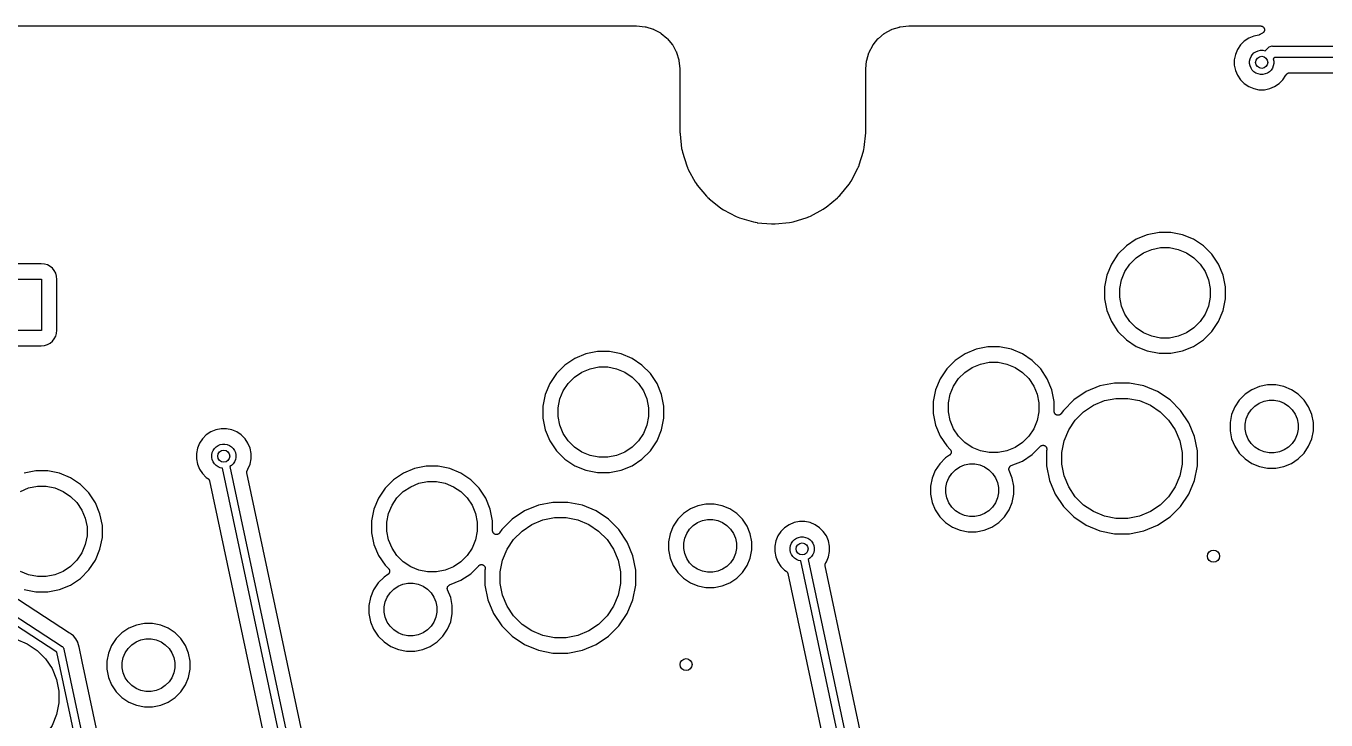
# Model space of a CAD drawing. Extents: x 59 to 2996, y -153 to 1402.
# Drawn here: x 654.97 to 698.1, y 685.95 to 708.99 of the extents above; entities that cross this region are included whole.
import ezdxf

# ---------------------------------------------------------------- set-up
doc = ezdxf.new("R2010")
doc.units = 0
doc.layers.add('BLACK', color=7, linetype='CONTINUOUS')

msp = doc.modelspace()

# ---------------------------------------------------------------- linework, layer by layer
at = {"layer": 'BLACK', "linetype": 'Continuous'}
for points in [[(645.149, 708.99), (675.211, 708.99), (675.213, 708.99), (675.218, 708.99), (675.223, 708.99), (675.508, 708.962), (675.51, 708.962), (675.521, 708.959), (675.532, 708.957), (675.773, 708.884), (675.774, 708.884), (675.785, 708.879), (675.795, 708.875), (676.017, 708.757), (676.019, 708.756), (676.028, 708.75), (676.038, 708.743), (676.232, 708.585), (676.234, 708.584), (676.242, 708.575), (676.25, 708.567), (676.41, 708.374), (676.411, 708.372), (676.417, 708.363), (676.424, 708.353), (676.543, 708.132), (676.544, 708.131), (676.548, 708.12), (676.553, 708.11), (676.627, 707.87), (676.628, 707.868), (676.63, 707.857), (676.632, 707.845), (676.662, 707.563), (676.662, 707.561), (676.662, 707.555), (676.663, 707.55), (676.663, 705.465), (676.665, 705.437), (676.666, 705.435), (676.666, 705.43), (676.666, 705.424), (676.666, 705.398), (676.666, 705.395), (676.72, 704.917), (676.732, 704.86), (676.733, 704.859), (676.733, 704.859), (676.744, 704.802), (676.745, 704.799), (676.89, 704.341), (676.913, 704.287), (676.914, 704.285), (676.914, 704.285), (676.936, 704.232), (676.937, 704.23), (677.169, 703.808), (677.202, 703.76), (677.203, 703.758), (677.203, 703.758), (677.235, 703.71), (677.236, 703.708), (677.546, 703.34), (677.587, 703.299), (677.589, 703.298), (677.589, 703.298), (677.629, 703.257), (677.631, 703.255), (678.006, 702.953), (678.055, 702.922), (678.057, 702.921), (678.057, 702.921), (678.104, 702.888), (678.107, 702.887), (678.533, 702.664), (678.587, 702.642), (678.589, 702.642), (678.642, 702.619), (678.645, 702.618), (679.107, 702.482), (679.164, 702.472), (679.165, 702.471), (679.222, 702.46), (679.225, 702.459), (679.704, 702.416), (679.762, 702.416), (679.764, 702.416), (679.822, 702.416), (679.824, 702.416), (680.303, 702.466), (680.36, 702.478), (680.362, 702.478), (680.362, 702.478), (680.362, 702.478), (680.418, 702.489), (680.421, 702.49), (680.881, 702.632), (680.934, 702.655), (680.936, 702.655), (680.936, 702.655), (680.99, 702.677), (680.992, 702.678), (681.415, 702.907), (681.464, 702.94), (681.465, 702.941), (681.465, 702.941), (681.513, 702.972), (681.515, 702.974), (681.886, 703.281), (681.927, 703.322), (681.928, 703.323), (681.928, 703.323), (681.97, 703.364), (681.972, 703.366), (682.276, 703.739), (682.308, 703.787), (682.309, 703.789), (682.309, 703.789), (682.341, 703.836), (682.343, 703.839), (682.569, 704.264), (682.591, 704.318), (682.592, 704.319), (682.592, 704.319), (682.605, 704.351), (682.605, 704.351), (682.614, 704.372), (682.615, 704.375), (682.754, 704.836), (682.766, 704.893), (682.766, 704.894), (682.778, 704.951), (682.778, 704.954), (682.826, 705.439), (682.826, 705.439), (682.826, 705.439), (682.829, 705.467), (682.829, 707.539), (682.829, 707.54), (682.829, 707.546), (682.829, 707.551), (682.857, 707.836), (682.857, 707.837), (682.86, 707.849), (682.862, 707.86), (682.934, 708.1), (682.935, 708.102), (682.94, 708.113), (682.944, 708.123), (683.062, 708.345), (683.063, 708.347), (683.069, 708.356), (683.075, 708.366), (683.234, 708.56), (683.235, 708.562), (683.244, 708.57), (683.252, 708.578), (683.445, 708.738), (683.445, 708.738), (683.445, 708.738), (683.447, 708.739), (683.456, 708.745), (683.466, 708.752), (683.687, 708.871), (683.688, 708.872), (683.699, 708.876), (683.709, 708.881), (683.949, 708.955), (683.951, 708.956), (683.962, 708.958), (683.974, 708.96), (684.256, 708.99), (684.258, 708.99), (684.264, 708.99), (684.269, 708.99), (695.932, 708.99), (695.934, 708.99), (695.94, 708.99), (695.946, 708.99), (695.952, 708.988), (695.959, 708.988), (695.964, 708.986), (695.97, 708.985), (695.976, 708.982), (695.982, 708.98), (695.988, 708.977), (695.993, 708.975), (695.998, 708.971), (696.004, 708.968), (696.009, 708.964), (696.014, 708.961), (696.018, 708.956), (696.023, 708.952), (696.027, 708.948), (696.031, 708.943), (696.034, 708.938), (696.038, 708.933), (696.041, 708.928), (696.045, 708.922), (696.047, 708.917), (696.05, 708.911), (696.052, 708.905), (696.054, 708.9), (696.055, 708.893), (696.057, 708.887), (696.057, 708.881), (696.059, 708.875), (696.059, 708.869), (696.059, 708.863), (696.059, 708.856), (696.059, 708.85), (696.057, 708.844), (696.057, 708.838), (696.055, 708.832), (696.054, 708.826), (696.051, 708.82), (696.049, 708.814), (696.046, 708.809), (696.044, 708.803), (696.04, 708.798), (696.037, 708.792), (696.034, 708.788), (696.03, 708.783), (696.026, 708.778), (696.022, 708.773), (696.017, 708.769), (696.013, 708.765), (696.007, 708.762), (696.002, 708.758), (695.997, 708.755), (695.992, 708.751), (695.928, 708.717), (695.925, 708.715), (695.924, 708.714), (695.919, 708.711), (695.915, 708.707), (695.909, 708.704), (695.903, 708.7), (695.898, 708.698), (695.893, 708.696), (695.886, 708.693), (695.88, 708.691), (695.874, 708.69), (695.869, 708.688), (695.701, 708.655), (695.536, 708.586), (695.387, 708.487), (695.261, 708.361), (695.161, 708.212), (695.093, 708.047), (695.058, 707.871), (695.058, 707.692), (695.093, 707.517), (695.161, 707.352), (695.261, 707.203), (695.387, 707.077), (695.536, 706.977), (695.701, 706.909), (695.877, 706.874), (696.055, 706.874), (696.231, 706.909), (696.396, 706.977), (696.545, 707.077), (696.671, 707.203), (696.771, 707.352), (696.773, 707.357), (696.773, 707.357), (696.773, 707.357), (696.773, 707.357), (696.773, 707.358), (696.779, 707.369), (696.785, 707.379), (696.785, 707.379), (696.785, 707.38), (696.793, 707.389), (696.801, 707.398), (696.801, 707.398), (696.801, 707.399), (696.811, 707.406), (696.82, 707.414), (696.82, 707.414), (696.821, 707.414), (696.831, 707.42), (696.842, 707.425), (696.842, 707.425), (696.843, 707.426), (696.854, 707.429), (696.865, 707.432), (696.866, 707.433), (696.866, 707.433), (696.878, 707.434), (696.89, 707.435), (708.53, 707.435)], [(708.803, 707.943), (696.397, 707.943), (696.351, 707.897), (696.366, 707.821), (696.366, 707.742), (696.351, 707.665), (696.321, 707.592), (696.277, 707.527), (696.221, 707.471), (696.156, 707.427), (696.083, 707.397), (696.005, 707.382), (695.927, 707.382), (695.849, 707.397), (695.777, 707.427), (695.711, 707.471), (695.655, 707.527), (695.612, 707.592), (695.581, 707.665), (695.566, 707.742), (695.566, 707.821), (695.581, 707.898), (695.612, 707.971), (695.655, 708.037), (695.711, 708.093), (695.777, 708.136), (695.849, 708.166), (695.927, 708.182), (696.005, 708.182), (696.081, 708.167), (696.176, 708.261), (696.182, 708.269), (696.19, 708.275), (696.19, 708.275), (696.211, 708.293), (696.244, 708.31), (696.28, 708.321), (696.318, 708.325), (696.327, 708.324), (708.803, 708.324)], [(653.785, 698.372), (655.473, 698.372), (655.578, 698.383), (655.674, 698.412), (655.762, 698.459), (655.84, 698.522), (655.903, 698.6), (655.95, 698.688), (655.979, 698.784), (655.99, 698.89), (655.99, 700.577), (655.979, 700.683), (655.95, 700.779), (655.903, 700.867), (655.84, 700.944), (655.762, 701.008), (655.674, 701.055), (655.578, 701.084), (655.473, 701.094), (653.785, 701.094)], [(666.204, 675.743), (663.23, 689.738), (663.23, 689.738), (662.292, 694.15), (662.292, 694.152), (662.292, 694.152), (662.292, 694.152), (662.29, 694.164), (662.289, 694.176), (662.289, 694.177), (662.289, 694.177), (662.29, 694.189), (662.292, 694.201), (662.292, 694.201), (662.292, 694.201), (662.295, 694.213), (662.299, 694.225), (662.299, 694.225), (662.299, 694.225), (662.305, 694.236), (662.31, 694.247), (662.31, 694.247), (662.311, 694.247), (662.331, 694.278), (662.399, 694.443), (662.434, 694.618), (662.434, 694.797), (662.399, 694.972), (662.331, 695.138), (662.232, 695.286), (662.105, 695.413), (661.956, 695.512), (661.791, 695.581), (661.616, 695.616), (661.437, 695.616), (661.261, 695.581), (661.096, 695.512), (660.947, 695.413), (660.821, 695.286), (660.722, 695.138), (660.653, 694.972), (660.618, 694.797), (660.618, 694.618), (660.653, 694.443), (660.722, 694.278), (660.821, 694.129), (660.947, 694.002), (661, 693.967), (661.001, 693.966), (661.009, 693.959), (661.018, 693.953), (661.019, 693.951), (661.02, 693.951), (661.027, 693.942), (661.034, 693.934), (661.035, 693.932), (661.036, 693.931), (661.041, 693.921), (661.046, 693.912), (661.046, 693.91), (661.047, 693.909), (661.05, 693.899), (661.053, 693.888), (665.507, 672.933)], [(666.059, 672.782), (661.483, 694.308), (661.41, 694.323), (661.337, 694.353), (661.271, 694.397), (661.216, 694.453), (661.172, 694.518), (661.142, 694.591), (661.126, 694.668), (661.126, 694.747), (661.142, 694.824), (661.172, 694.897), (661.216, 694.963), (661.271, 695.018), (661.337, 695.062), (661.41, 695.092), (661.487, 695.108), (661.566, 695.108), (661.643, 695.092), (661.716, 695.062), (661.781, 695.018), (661.837, 694.963), (661.881, 694.897), (661.911, 694.824), (661.926, 694.747), (661.926, 694.668), (661.911, 694.591), (661.881, 694.518), (661.837, 694.453), (661.781, 694.397), (661.728, 694.361), (666.313, 672.789)], [(654.904, 690.277), (655.292, 690.2), (655.687, 690.2), (656.075, 690.277), (656.441, 690.429), (656.77, 690.649), (657.049, 690.928), (657.269, 691.257), (657.42, 691.623), (657.498, 692.011), (657.498, 692.406), (657.42, 692.794), (657.269, 693.159), (657.049, 693.488), (656.77, 693.768), (656.441, 693.988), (656.075, 694.139), (655.687, 694.216), (655.292, 694.216), (654.904, 694.139)], [(654.779, 693.538), (655.052, 693.651), (655.342, 693.708), (655.637, 693.708), (655.927, 693.651), (656.2, 693.538), (656.446, 693.373), (656.655, 693.165), (656.819, 692.919), (656.932, 692.646), (656.99, 692.356), (656.99, 692.061), (656.932, 691.771), (656.819, 691.498), (656.655, 691.252), (656.446, 691.043), (656.2, 690.879), (655.927, 690.766), (655.637, 690.708), (655.342, 690.708), (655.052, 690.766), (654.779, 690.879)], [(683.056, 683.664), (682.225, 687.574), (681.482, 691.07), (681.481, 691.071), (681.481, 691.072), (681.481, 691.072), (681.48, 691.084), (681.479, 691.096), (681.479, 691.096), (681.479, 691.096), (681.48, 691.109), (681.481, 691.121), (681.481, 691.121), (681.481, 691.121), (681.485, 691.133), (681.488, 691.144), (681.489, 691.145), (681.489, 691.145), (681.494, 691.156), (681.5, 691.166), (681.5, 691.166), (681.5, 691.167), (681.521, 691.197), (681.589, 691.362), (681.624, 691.538), (681.624, 691.717), (681.589, 691.892), (681.521, 692.057), (681.421, 692.206), (681.295, 692.333), (681.146, 692.432), (680.981, 692.5), (680.805, 692.535), (680.627, 692.535), (680.451, 692.5), (680.286, 692.432), (680.137, 692.333), (680.011, 692.206), (679.911, 692.057), (679.843, 691.892), (679.808, 691.717), (679.808, 691.538), (679.843, 691.362), (679.911, 691.197), (680.011, 691.048), (680.137, 690.922), (680.189, 690.887), (680.191, 690.886), (680.199, 690.879), (680.208, 690.872), (680.209, 690.871), (680.21, 690.87), (680.217, 690.862), (680.224, 690.853), (680.224, 690.852), (680.225, 690.851), (680.23, 690.841), (680.236, 690.832), (680.236, 690.83), (680.237, 690.829), (680.24, 690.818), (680.243, 690.808), (682.876, 678.422)], [(683.379, 678.497), (680.673, 691.228), (680.599, 691.243), (680.527, 691.273), (680.461, 691.317), (680.405, 691.372), (680.362, 691.438), (680.331, 691.511), (680.316, 691.588), (680.316, 691.667), (680.331, 691.744), (680.362, 691.817), (680.405, 691.882), (680.461, 691.938), (680.527, 691.982), (680.599, 692.012), (680.677, 692.027), (680.755, 692.027), (680.833, 692.012), (680.905, 691.982), (680.971, 691.938), (681.027, 691.882), (681.07, 691.817), (681.101, 691.744), (681.116, 691.667), (681.116, 691.588), (681.101, 691.511), (681.07, 691.438), (681.027, 691.372), (680.971, 691.317), (680.917, 691.281), (683.614, 678.594)], [(653.374, 690.2), (656.161, 688.39), (656.167, 688.387), (656.171, 688.384), (656.171, 688.384), (656.186, 688.372), (656.202, 688.353), (656.214, 688.332), (656.216, 688.325), (656.219, 688.314), (656.221, 688.308), (656.222, 688.302), (662.034, 660.955)], [(660.773, 669.334), (656.829, 687.89), (656.829, 687.89), (656.725, 688.377), (656.725, 688.379), (656.724, 688.384), (656.723, 688.39), (656.72, 688.414), (656.712, 688.44), (656.712, 688.44), (656.685, 688.525), (656.685, 688.525), (656.683, 688.533), (656.622, 688.642), (656.542, 688.738), (656.464, 688.8), (656.464, 688.8), (656.445, 688.816), (656.422, 688.827), (656.421, 688.828), (656.416, 688.831), (656.412, 688.833), (653.871, 690.483)], [(661.78, 660.948), (655.987, 688.205), (653.199, 690.016)], [(654.643, 688.629), (655.006, 688.478), (655.332, 688.26), (655.61, 687.982), (655.828, 687.656), (655.979, 687.293), (656.055, 686.908), (656.055, 686.515), (655.979, 686.13), (655.828, 685.767), (655.61, 685.44), (655.332, 685.162), (655.006, 684.944), (654.643, 684.794)]]:
    msp.add_lwpolyline(points, dxfattribs=at)
for points in [[(692.171, 702.061), (691.806, 701.909), (691.477, 701.689), (691.197, 701.41), (690.978, 701.081), (690.826, 700.715), (690.749, 700.328), (690.749, 699.932), (690.826, 699.544), (690.978, 699.179), (691.197, 698.85), (691.477, 698.57), (691.806, 698.35), (692.171, 698.199), (692.559, 698.122), (692.955, 698.122), (693.343, 698.199), (693.708, 698.35), (694.037, 698.57), (694.317, 698.85), (694.537, 699.179), (694.688, 699.544), (694.765, 699.932), (694.765, 700.328), (694.688, 700.715), (694.537, 701.081), (694.317, 701.41), (694.037, 701.689), (693.708, 701.909), (693.343, 702.061), (692.955, 702.138), (692.559, 702.138)], [(693.468, 701.459), (693.713, 701.295), (693.922, 701.086), (694.086, 700.84), (694.199, 700.567), (694.257, 700.278), (694.257, 699.982), (694.199, 699.692), (694.086, 699.419), (693.922, 699.174), (693.713, 698.965), (693.468, 698.8), (693.195, 698.687), (692.905, 698.63), (692.609, 698.63), (692.32, 698.687), (692.047, 698.8), (691.801, 698.965), (691.592, 699.174), (691.428, 699.419), (691.315, 699.692), (691.257, 699.982), (691.257, 700.278), (691.315, 700.567), (691.428, 700.84), (691.592, 701.086), (691.801, 701.295), (692.047, 701.459), (692.32, 701.572), (692.609, 701.63), (692.905, 701.63), (693.195, 701.572)], [(653.779, 698.883), (653.779, 700.583), (655.479, 700.583), (655.479, 698.883)], [(673.538, 698.1), (673.172, 697.949), (672.843, 697.729), (672.564, 697.449), (672.344, 697.12), (672.193, 696.755), (672.115, 696.367), (672.115, 695.971), (672.193, 695.583), (672.344, 695.218), (672.564, 694.889), (672.843, 694.609), (673.172, 694.39), (673.538, 694.238), (673.926, 694.161), (674.321, 694.161), (674.709, 694.238), (675.075, 694.39), (675.403, 694.609), (675.683, 694.889), (675.903, 695.218), (676.054, 695.583), (676.131, 695.971), (676.131, 696.367), (676.054, 696.755), (675.903, 697.12), (675.683, 697.449), (675.403, 697.729), (675.075, 697.949), (674.709, 698.1), (674.321, 698.177), (673.926, 698.177)], [(686.488, 698.256), (686.123, 698.105), (685.794, 697.885), (685.514, 697.605), (685.294, 697.276), (685.143, 696.911), (685.066, 696.523), (685.066, 696.127), (685.143, 695.739), (685.294, 695.374), (685.514, 695.045), (685.627, 694.933), (685.627, 694.932), (685.627, 694.932), (685.627, 694.932), (685.628, 694.931), (685.636, 694.922), (685.643, 694.913), (685.643, 694.912), (685.643, 694.912), (685.649, 694.901), (685.655, 694.891), (685.655, 694.89), (685.655, 694.89), (685.658, 694.878), (685.662, 694.867), (685.662, 694.866), (685.662, 694.866), (685.663, 694.854), (685.664, 694.842), (685.664, 694.842), (685.664, 694.841), (685.663, 694.829), (685.661, 694.818), (685.661, 694.817), (685.661, 694.817), (685.658, 694.805), (685.654, 694.794), (685.654, 694.793), (685.654, 694.793), (685.648, 694.783), (685.642, 694.772), (685.642, 694.772), (685.642, 694.771), (685.634, 694.762), (685.627, 694.753), (685.626, 694.753), (685.626, 694.752), (685.617, 694.745), (685.607, 694.737), (685.478, 694.651), (685.286, 694.458), (685.134, 694.232), (685.03, 693.98), (684.977, 693.713), (684.977, 693.44), (685.03, 693.173), (685.134, 692.921), (685.286, 692.695), (685.478, 692.502), (685.705, 692.351), (685.956, 692.247), (686.224, 692.193), (686.496, 692.193), (686.763, 692.247), (687.015, 692.351), (687.241, 692.502), (687.434, 692.695), (687.585, 692.921), (687.69, 693.173), (687.743, 693.44), (687.743, 693.713), (687.69, 693.98), (687.587, 694.227), (687.587, 694.228), (687.587, 694.228), (687.587, 694.228), (687.587, 694.228), (687.583, 694.24), (687.58, 694.251), (687.58, 694.252), (687.58, 694.252), (687.579, 694.264), (687.578, 694.276), (687.578, 694.277), (687.578, 694.277), (687.579, 694.289), (687.58, 694.301), (687.58, 694.301), (687.58, 694.302), (687.584, 694.313), (687.588, 694.324), (687.588, 694.325), (687.588, 694.325), (687.594, 694.336), (687.599, 694.346), (687.6, 694.347), (687.6, 694.347), (687.607, 694.356), (687.615, 694.365), (687.615, 694.366), (687.616, 694.366), (687.625, 694.373), (687.634, 694.381), (687.635, 694.381), (687.635, 694.382), (687.645, 694.387), (687.656, 694.393), (688.025, 694.546), (688.354, 694.765), (688.62, 695.031), (688.621, 695.032), (688.621, 695.032), (688.621, 695.032), (688.621, 695.033), (688.631, 695.04), (688.64, 695.048), (688.641, 695.048), (688.641, 695.048), (688.651, 695.054), (688.662, 695.059), (688.663, 695.059), (688.663, 695.059), (688.674, 695.063), (688.686, 695.066), (688.686, 695.066), (688.686, 695.066), (688.699, 695.067), (688.711, 695.069), (688.711, 695.069), (688.711, 695.069), (688.723, 695.067), (688.735, 695.066), (688.736, 695.066), (688.736, 695.066), (688.747, 695.062), (688.759, 695.059), (688.759, 695.059), (688.759, 695.058), (688.77, 695.053), (688.781, 695.047), (688.781, 695.047), (688.781, 695.047), (688.791, 695.039), (688.8, 695.031), (688.8, 695.031), (688.8, 695.031), (688.808, 695.021), (688.816, 695.012), (688.816, 695.012), (688.816, 695.011), (688.821, 695.001), (688.827, 694.99), (688.827, 694.99), (688.827, 694.99), (688.831, 694.978), (688.834, 694.966), (688.834, 694.966), (688.834, 694.966), (688.836, 694.954), (688.837, 694.941), (688.837, 694.941), (688.837, 694.941), (688.836, 694.929), (688.834, 694.917), (688.827, 694.879), (688.827, 694.386), (688.923, 693.903), (689.112, 693.448), (689.385, 693.038), (689.734, 692.689), (690.144, 692.416), (690.599, 692.227), (691.082, 692.131), (691.575, 692.131), (692.059, 692.227), (692.514, 692.416), (692.924, 692.689), (693.272, 693.038), (693.546, 693.448), (693.735, 693.903), (693.831, 694.386), (693.831, 694.879), (693.735, 695.362), (693.558, 695.789), (693.558, 695.789), (693.546, 695.818), (693.272, 696.228), (692.924, 696.576), (692.514, 696.85), (692.059, 697.038), (691.575, 697.135), (691.082, 697.135), (690.599, 697.038), (690.144, 696.85), (689.734, 696.576), (689.385, 696.228), (689.315, 696.121), (689.314, 696.12), (689.314, 696.12), (689.314, 696.12), (689.314, 696.12), (689.305, 696.11), (689.298, 696.101), (689.298, 696.101), (689.298, 696.101), (689.288, 696.093), (689.278, 696.086), (689.278, 696.086), (689.278, 696.086), (689.267, 696.08), (689.257, 696.074), (689.256, 696.074), (689.256, 696.074), (689.244, 696.071), (689.233, 696.067), (689.233, 696.067), (689.232, 696.067), (689.22, 696.066), (689.208, 696.065), (689.208, 696.065), (689.208, 696.065), (689.196, 696.066), (689.183, 696.068), (689.183, 696.068), (689.183, 696.068), (689.172, 696.071), (689.16, 696.075), (689.16, 696.075), (689.159, 696.075), (689.149, 696.081), (689.138, 696.087), (689.138, 696.087), (689.138, 696.087), (689.128, 696.095), (689.119, 696.103), (689.119, 696.103), (689.119, 696.103), (689.111, 696.112), (689.103, 696.122), (689.103, 696.122), (689.103, 696.122), (689.097, 696.133), (689.092, 696.144), (689.091, 696.144), (689.091, 696.144), (689.088, 696.156), (689.084, 696.167), (689.084, 696.168), (689.084, 696.168), (689.083, 696.18), (689.082, 696.192), (689.082, 696.523), (689.005, 696.911), (688.853, 697.276), (688.634, 697.605), (688.354, 697.885), (688.025, 698.105), (687.66, 698.256), (687.272, 698.333), (686.876, 698.333)], [(674.834, 697.498), (675.08, 697.334), (675.289, 697.125), (675.453, 696.88), (675.566, 696.607), (675.623, 696.317), (675.623, 696.021), (675.566, 695.732), (675.453, 695.459), (675.289, 695.213), (675.08, 695.004), (674.834, 694.84), (674.561, 694.727), (674.271, 694.669), (673.976, 694.669), (673.686, 694.727), (673.413, 694.84), (673.167, 695.004), (672.958, 695.213), (672.794, 695.459), (672.681, 695.732), (672.623, 696.021), (672.623, 696.317), (672.681, 696.607), (672.794, 696.88), (672.958, 697.125), (673.167, 697.334), (673.413, 697.498), (673.686, 697.611), (673.976, 697.669), (674.271, 697.669), (674.561, 697.611)], [(687.784, 697.654), (688.03, 697.49), (688.239, 697.281), (688.403, 697.036), (688.516, 696.763), (688.574, 696.473), (688.574, 696.177), (688.516, 695.888), (688.403, 695.615), (688.239, 695.369), (688.03, 695.16), (687.784, 694.996), (687.511, 694.883), (687.222, 694.825), (686.926, 694.825), (686.636, 694.883), (686.363, 694.996), (686.118, 695.16), (685.909, 695.369), (685.745, 695.615), (685.632, 695.888), (685.574, 696.177), (685.574, 696.473), (685.632, 696.763), (685.745, 697.036), (685.909, 697.281), (686.118, 697.49), (686.363, 697.654), (686.636, 697.767), (686.926, 697.825), (687.222, 697.825), (687.511, 697.767)], [(695.894, 697.019), (695.643, 696.914), (695.416, 696.763), (695.224, 696.57), (695.072, 696.344), (694.968, 696.092), (694.915, 695.825), (694.915, 695.553), (694.968, 695.285), (695.072, 695.034), (695.224, 694.807), (695.416, 694.615), (695.643, 694.463), (695.894, 694.359), (696.162, 694.306), (696.434, 694.306), (696.701, 694.359), (696.953, 694.463), (697.179, 694.615), (697.372, 694.807), (697.523, 695.034), (697.628, 695.285), (697.681, 695.553), (697.681, 695.825), (697.628, 696.092), (697.523, 696.344), (697.372, 696.57), (697.179, 696.763), (696.953, 696.914), (696.701, 697.019), (696.434, 697.072), (696.162, 697.072)], [(692.273, 696.4), (692.6, 696.181), (692.878, 695.904), (693.096, 695.577), (693.246, 695.214), (693.323, 694.829), (693.323, 694.436), (693.246, 694.051), (693.096, 693.688), (692.878, 693.362), (692.6, 693.084), (692.273, 692.866), (691.91, 692.715), (691.525, 692.639), (691.132, 692.639), (690.747, 692.715), (690.384, 692.866), (690.058, 693.084), (689.78, 693.362), (689.562, 693.688), (689.412, 694.051), (689.335, 694.436), (689.335, 694.829), (689.412, 695.214), (689.562, 695.577), (689.78, 695.904), (690.058, 696.181), (690.384, 696.4), (690.747, 696.55), (691.132, 696.627), (691.525, 696.627), (691.91, 696.55)], [(696.712, 696.464), (696.856, 696.369), (696.977, 696.247), (697.073, 696.103), (697.139, 695.944), (697.173, 695.775), (697.173, 695.603), (697.139, 695.434), (697.073, 695.274), (696.977, 695.131), (696.856, 695.009), (696.712, 694.913), (696.553, 694.848), (696.384, 694.814), (696.212, 694.814), (696.043, 694.848), (695.883, 694.913), (695.74, 695.009), (695.618, 695.131), (695.522, 695.274), (695.456, 695.434), (695.423, 695.603), (695.423, 695.775), (695.456, 695.944), (695.522, 696.103), (695.618, 696.247), (695.74, 696.369), (695.883, 696.464), (696.043, 696.53), (696.212, 696.564), (696.384, 696.564), (696.553, 696.53)], [(667.855, 694.295), (667.489, 694.144), (667.16, 693.924), (666.881, 693.644), (666.661, 693.315), (666.509, 692.95), (666.432, 692.562), (666.432, 692.167), (666.509, 691.779), (666.661, 691.413), (666.881, 691.084), (666.993, 690.972), (666.994, 690.971), (666.994, 690.971), (666.994, 690.971), (666.994, 690.971), (667.002, 690.961), (667.009, 690.952), (667.009, 690.951), (667.01, 690.951), (667.015, 690.941), (667.021, 690.93), (667.021, 690.93), (667.021, 690.929), (667.024, 690.918), (667.028, 690.906), (667.028, 690.906), (667.028, 690.905), (667.029, 690.893), (667.03, 690.881), (667.03, 690.881), (667.03, 690.881), (667.029, 690.869), (667.028, 690.857), (667.028, 690.856), (667.028, 690.856), (667.024, 690.845), (667.02, 690.833), (667.02, 690.833), (667.02, 690.832), (667.014, 690.822), (667.009, 690.811), (667.008, 690.811), (667.008, 690.811), (667.001, 690.801), (666.993, 690.792), (666.993, 690.792), (666.992, 690.792), (666.983, 690.784), (666.974, 690.776), (666.844, 690.69), (666.652, 690.497), (666.5, 690.271), (666.396, 690.019), (666.343, 689.752), (666.343, 689.48), (666.396, 689.212), (666.5, 688.961), (666.652, 688.734), (666.844, 688.542), (667.071, 688.39), (667.323, 688.286), (667.59, 688.233), (667.862, 688.233), (668.129, 688.286), (668.381, 688.39), (668.608, 688.542), (668.8, 688.734), (668.952, 688.961), (669.056, 689.212), (669.109, 689.48), (669.109, 689.752), (669.056, 690.019), (668.954, 690.266), (668.953, 690.267), (668.953, 690.267), (668.953, 690.267), (668.953, 690.268), (668.95, 690.279), (668.946, 690.291), (668.946, 690.291), (668.946, 690.292), (668.945, 690.303), (668.944, 690.315), (668.944, 690.316), (668.944, 690.316), (668.945, 690.328), (668.947, 690.34), (668.947, 690.34), (668.947, 690.341), (668.95, 690.352), (668.954, 690.364), (668.954, 690.364), (668.954, 690.365), (668.96, 690.375), (668.966, 690.386), (668.966, 690.386), (668.966, 690.386), (668.974, 690.395), (668.981, 690.405), (668.982, 690.405), (668.982, 690.405), (668.991, 690.413), (669.001, 690.42), (669.001, 690.421), (669.001, 690.421), (669.012, 690.426), (669.022, 690.432), (669.391, 690.585), (669.72, 690.805), (669.986, 691.071), (669.987, 691.072), (669.987, 691.072), (669.987, 691.072), (669.988, 691.072), (669.997, 691.08), (670.007, 691.087), (670.007, 691.087), (670.007, 691.087), (670.018, 691.093), (670.029, 691.099), (670.029, 691.099), (670.029, 691.099), (670.041, 691.102), (670.052, 691.106), (670.053, 691.106), (670.053, 691.106), (670.065, 691.107), (670.077, 691.108), (670.077, 691.108), (670.077, 691.108), (670.09, 691.107), (670.102, 691.105), (670.102, 691.105), (670.102, 691.105), (670.114, 691.102), (670.125, 691.098), (670.126, 691.098), (670.126, 691.098), (670.136, 691.092), (670.147, 691.086), (670.147, 691.086), (670.147, 691.086), (670.157, 691.078), (670.166, 691.07), (670.166, 691.07), (670.167, 691.07), (670.174, 691.06), (670.182, 691.051), (670.182, 691.051), (670.182, 691.051), (670.188, 691.04), (670.194, 691.029), (670.194, 691.029), (670.194, 691.029), (670.197, 691.017), (670.201, 691.005), (670.201, 691.005), (670.201, 691.005), (670.202, 690.993), (670.203, 690.981), (670.203, 690.981), (670.203, 690.98), (670.202, 690.968), (670.201, 690.956), (670.193, 690.918), (670.193, 690.426), (670.289, 689.942), (670.478, 689.487), (670.752, 689.077), (671.1, 688.729), (671.51, 688.455), (671.965, 688.266), (672.449, 688.17), (672.941, 688.17), (673.425, 688.266), (673.88, 688.455), (674.29, 688.729), (674.638, 689.077), (674.912, 689.487), (675.101, 689.942), (675.197, 690.426), (675.197, 690.918), (675.101, 691.402), (674.924, 691.828), (674.924, 691.828), (674.912, 691.857), (674.638, 692.267), (674.29, 692.615), (673.88, 692.889), (673.425, 693.078), (672.941, 693.174), (672.449, 693.174), (671.965, 693.078), (671.51, 692.889), (671.1, 692.615), (670.752, 692.267), (670.681, 692.161), (670.68, 692.16), (670.68, 692.16), (670.68, 692.16), (670.68, 692.159), (670.672, 692.15), (670.664, 692.141), (670.664, 692.14), (670.664, 692.14), (670.654, 692.133), (670.645, 692.125), (670.645, 692.125), (670.644, 692.125), (670.634, 692.119), (670.623, 692.114), (670.623, 692.114), (670.622, 692.113), (670.611, 692.11), (670.599, 692.107), (670.599, 692.107), (670.599, 692.106), (670.587, 692.105), (670.574, 692.104), (670.574, 692.104), (670.574, 692.104), (670.562, 692.106), (670.55, 692.107), (670.55, 692.107), (670.549, 692.107), (670.538, 692.111), (670.526, 692.114), (670.526, 692.114), (670.526, 692.114), (670.515, 692.12), (670.504, 692.126), (670.504, 692.126), (670.504, 692.126), (670.495, 692.134), (670.485, 692.142), (670.485, 692.142), (670.485, 692.142), (670.477, 692.151), (670.469, 692.161), (670.469, 692.161), (670.469, 692.161), (670.464, 692.172), (670.458, 692.183), (670.458, 692.183), (670.458, 692.183), (670.454, 692.195), (670.451, 692.207), (670.451, 692.207), (670.451, 692.207), (670.449, 692.219), (670.448, 692.231), (670.448, 692.562), (670.371, 692.95), (670.22, 693.315), (670, 693.644), (669.72, 693.924), (669.391, 694.144), (669.026, 694.295), (668.638, 694.372), (668.242, 694.372)], [(686.774, 694.352), (686.918, 694.256), (687.039, 694.134), (687.135, 693.991), (687.201, 693.832), (687.235, 693.663), (687.235, 693.49), (687.201, 693.321), (687.135, 693.162), (687.039, 693.019), (686.918, 692.897), (686.774, 692.801), (686.615, 692.735), (686.446, 692.701), (686.274, 692.701), (686.105, 692.735), (685.945, 692.801), (685.802, 692.897), (685.68, 693.019), (685.584, 693.162), (685.518, 693.321), (685.485, 693.49), (685.485, 693.663), (685.518, 693.832), (685.584, 693.991), (685.68, 694.134), (685.802, 694.256), (685.945, 694.352), (686.105, 694.418), (686.274, 694.451), (686.446, 694.451), (686.615, 694.418)], [(669.151, 693.694), (669.396, 693.529), (669.605, 693.321), (669.77, 693.075), (669.883, 692.802), (669.94, 692.512), (669.94, 692.217), (669.883, 691.927), (669.77, 691.654), (669.605, 691.408), (669.396, 691.199), (669.151, 691.035), (668.878, 690.922), (668.588, 690.864), (668.292, 690.864), (668.003, 690.922), (667.73, 691.035), (667.484, 691.199), (667.275, 691.408), (667.111, 691.654), (666.998, 691.927), (666.94, 692.217), (666.94, 692.512), (666.998, 692.802), (667.111, 693.075), (667.275, 693.321), (667.484, 693.529), (667.73, 693.694), (668.003, 693.807), (668.292, 693.864), (668.588, 693.864), (668.878, 693.807)], [(677.261, 693.058), (677.009, 692.954), (676.782, 692.802), (676.59, 692.61), (676.438, 692.383), (676.334, 692.132), (676.281, 691.864), (676.281, 691.592), (676.334, 691.325), (676.438, 691.073), (676.59, 690.847), (676.782, 690.654), (677.009, 690.503), (677.261, 690.398), (677.528, 690.345), (677.8, 690.345), (678.067, 690.398), (678.319, 690.503), (678.546, 690.654), (678.738, 690.847), (678.89, 691.073), (678.994, 691.325), (679.047, 691.592), (679.047, 691.864), (678.994, 692.132), (678.89, 692.383), (678.738, 692.61), (678.546, 692.802), (678.319, 692.954), (678.067, 693.058), (677.8, 693.111), (677.528, 693.111)], [(673.64, 692.439), (673.966, 692.221), (674.244, 691.943), (674.462, 691.616), (674.612, 691.254), (674.689, 690.868), (674.689, 690.476), (674.612, 690.09), (674.462, 689.728), (674.244, 689.401), (673.966, 689.123), (673.64, 688.905), (673.277, 688.755), (672.891, 688.678), (672.499, 688.678), (672.113, 688.755), (671.751, 688.905), (671.424, 689.123), (671.146, 689.401), (670.928, 689.728), (670.778, 690.09), (670.701, 690.476), (670.701, 690.868), (670.778, 691.254), (670.928, 691.616), (671.146, 691.943), (671.424, 692.221), (671.751, 692.439), (672.113, 692.589), (672.499, 692.666), (672.891, 692.666), (673.277, 692.589)], [(678.079, 692.504), (678.222, 692.408), (678.344, 692.286), (678.439, 692.143), (678.505, 691.983), (678.539, 691.814), (678.539, 691.642), (678.505, 691.473), (678.439, 691.314), (678.344, 691.17), (678.222, 691.049), (678.079, 690.953), (677.919, 690.887), (677.75, 690.853), (677.578, 690.853), (677.409, 690.887), (677.25, 690.953), (677.106, 691.049), (676.984, 691.17), (676.889, 691.314), (676.823, 691.473), (676.789, 691.642), (676.789, 691.814), (676.823, 691.983), (676.889, 692.143), (676.984, 692.286), (677.106, 692.408), (677.25, 692.504), (677.409, 692.57), (677.578, 692.603), (677.75, 692.603), (677.919, 692.57)], [(668.141, 690.391), (668.284, 690.295), (668.406, 690.174), (668.501, 690.03), (668.567, 689.871), (668.601, 689.702), (668.601, 689.53), (668.567, 689.361), (668.501, 689.201), (668.406, 689.058), (668.284, 688.936), (668.141, 688.84), (667.981, 688.774), (667.812, 688.741), (667.64, 688.741), (667.471, 688.774), (667.312, 688.84), (667.168, 688.936), (667.046, 689.058), (666.951, 689.201), (666.885, 689.361), (666.851, 689.53), (666.851, 689.702), (666.885, 689.871), (666.951, 690.03), (667.046, 690.174), (667.168, 690.295), (667.312, 690.391), (667.471, 690.457), (667.64, 690.491), (667.812, 690.491), (667.981, 690.457)], [(658.627, 689.097), (658.375, 688.993), (658.149, 688.842), (657.956, 688.649), (657.805, 688.423), (657.7, 688.171), (657.647, 687.904), (657.647, 687.631), (657.7, 687.364), (657.805, 687.112), (657.956, 686.886), (658.149, 686.693), (658.375, 686.542), (658.627, 686.438), (658.894, 686.384), (659.167, 686.384), (659.434, 686.438), (659.685, 686.542), (659.912, 686.693), (660.105, 686.886), (660.256, 687.112), (660.36, 687.364), (660.413, 687.631), (660.413, 687.904), (660.36, 688.171), (660.256, 688.423), (660.105, 688.649), (659.912, 688.842), (659.685, 688.993), (659.434, 689.097), (659.167, 689.15), (658.894, 689.15)], [(659.445, 688.543), (659.588, 688.447), (659.71, 688.325), (659.806, 688.182), (659.872, 688.023), (659.905, 687.854), (659.905, 687.681), (659.872, 687.512), (659.806, 687.353), (659.71, 687.21), (659.588, 687.088), (659.445, 686.992), (659.286, 686.926), (659.117, 686.892), (658.944, 686.892), (658.775, 686.926), (658.616, 686.992), (658.473, 687.088), (658.351, 687.21), (658.255, 687.353), (658.189, 687.512), (658.155, 687.681), (658.155, 687.854), (658.189, 688.023), (658.255, 688.182), (658.351, 688.325), (658.473, 688.447), (658.616, 688.543), (658.775, 688.609), (658.944, 688.642), (659.117, 688.642), (659.286, 688.609)]]:
    msp.add_lwpolyline(points, close=True, dxfattribs=at)
at = {"layer": 'BLACK'}
for centre in [(695.966, 707.782), (661.526, 694.708), (680.716, 691.627), (694.366, 691.386), (676.866, 687.786)]:
    msp.add_circle(centre, 0.2, dxfattribs=at)

doc.saveas('drawing.dxf')
